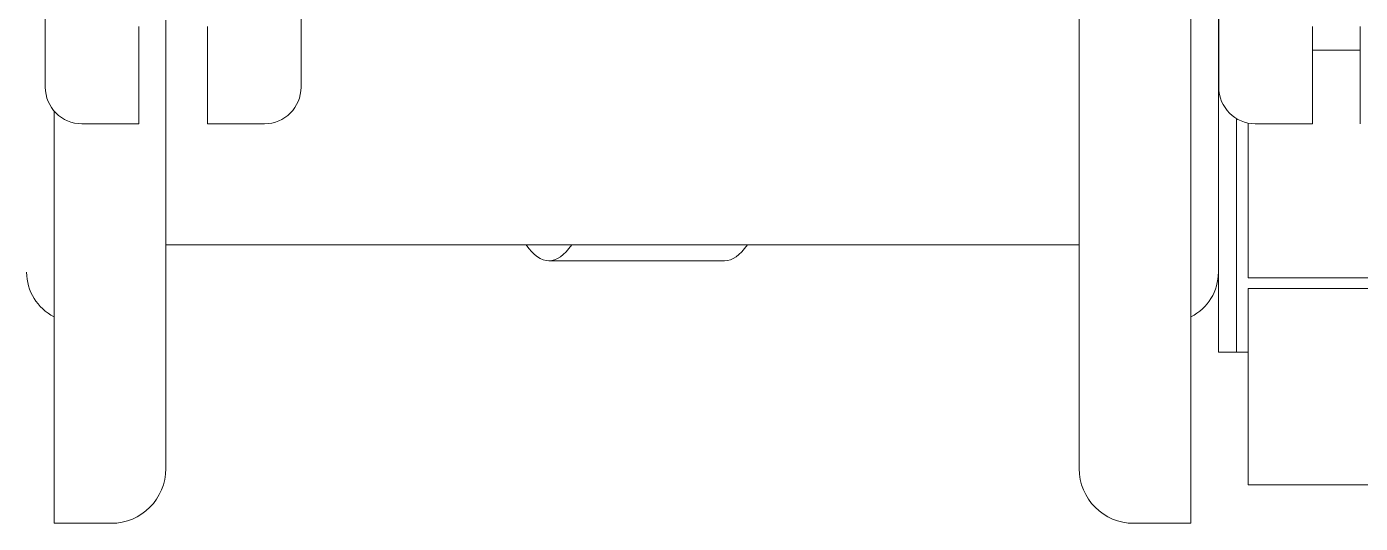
# Model space of a CAD drawing. Header units: millimetres. Extents: x -4172 to 126100, y -2 to 142133.
# Drawn here: x 20175 to 20759, y 14141 to 14358 of the extents above; entities that cross this region are included whole.
import ezdxf

# ---------------------------------------------------------------- set-up
doc = ezdxf.new("R2010")
doc.units = ezdxf.units.MM
doc.header["$LTSCALE"] = 100
doc.layers.add('P_Biomass (BM)', color=150, linetype='Continuous', lineweight=18, true_color=0x007fff)

msp = doc.modelspace()

# ---------------------------------------------------------------- linework, layer by layer
at = {"layer": 'P_Biomass (BM)'}
for p, q in [((20636.29, 14421.54), (20636.29, 14271.2)), ((20685.29, 14421.54), (20685.29, 14140.84)), ((20697.29, 14421.54), (20697.29, 14215.84)), ((20183.46, 14378.62), (20183.46, 14331.84)), ((20295.46, 14331.84), (20295.46, 14378.62)), ((20697.46, 14378.62), (20697.46, 14331.84)), ((20236.29, 14361.16), (20236.29, 14352.84)), ((20224.46, 14358.36), (20224.46, 14315.84)), ((20254.46, 14315.84), (20254.46, 14358.36)), ((20738.46, 14358.36), (20738.46, 14315.84)), ((20759.46, 14358.36), (20759.46, 14315.84)), ((20236.29, 14220.91), (20236.29, 14352.84)), ((20738.46, 14348.13), (20759.46, 14348.13)), ((20187.29, 14140.84), (20187.29, 14321.45)), ((20705.29, 14318.08), (20705.29, 14215.84)), ((20705.29, 14318.08), (20705.29, 14215.84)), ((20224.46, 14315.84), (20199.46, 14315.84)), ((20254.46, 14315.84), (20279.46, 14315.84)), ((20710.29, 14308.35), (20710.29, 14316.15)), ((20738.46, 14315.84), (20713.46, 14315.84)), ((20710.29, 14308.35), (20710.29, 14248.35)), ((20636.29, 14264.63), (20636.29, 14271.2)), ((20236.29, 14262.84), (20636.29, 14262.84)), ((20636.29, 14264.63), (20636.29, 14176.65)), ((20481.03, 14255.84), (20404.04, 14255.84)), ((20710.29, 14248.35), (20838.29, 14248.35)), ((20710.29, 14197.76), (20710.29, 14243.7)), ((20710.29, 14243.7), (20838.29, 14243.7)), ((20236.29, 14220.91), (20236.29, 14215.99)), ((20236.29, 14165.04), (20236.29, 14215.99)), ((20705.29, 14215.84), (20697.29, 14215.84)), ((20705.29, 14215.84), (20710.29, 14215.84)), ((20710.29, 14197.76), (20710.29, 14157.76)), ((20636.29, 14174.39), (20636.29, 14176.65)), ((20636.29, 14174.39), (20636.29, 14164.84)), ((20236.29, 14165.04), (20236.29, 14164.85)), ((20236.29, 14164.84), (20236.29, 14164.85)), ((20710.29, 14157.76), (20838.29, 14157.76)), ((20187.29, 14140.84), (20212.29, 14140.84)), ((20685.29, 14140.84), (20660.29, 14140.84))]:
    msp.add_line(p, q, dxfattribs=at)
for centre, radius, start, end in [((20199.46, 14331.84), 16, 180, 270), ((20279.46, 14331.84), 16, 270, 0), ((20713.46, 14331.84), 16, 180, 270), ((20197.29, 14250.84), 22, 180, 242.96431), ((20675.29, 14250.84), 22, 297.03569, 0), ((20212.29, 14164.84), 24, 270, 0), ((20660.29, 14164.84), 24, 180, 270)]:
    msp.add_arc(centre, radius, start, end, dxfattribs=at)
for centre, start_param, end_param in [((20404.04, 14535.84), 6.05911, 6.507261), ((20481.03, 14535.84), 0, 0.224075)]:
    msp.add_ellipse(centre, major_axis=(0, -280), ratio=0.160422, start_param=start_param, end_param=end_param, dxfattribs=at)
for points, knots in [([(20236.29, 14352.84), (20236.29, 14353.09), (20236.29, 14353.33), (20236.29, 14355.16), (20236.29, 14356.91), (20236.29, 14359.56), (20236.29, 14360.35), (20236.29, 14361.16)], [-2.1774743, -2.1774743, -2.1774743, -2.1774743, -2.1286878, -2.1286878, -1.8246957, -1.8246957, -1.698103, -1.698103, -1.698103, -1.698103]), ([(20636.29, 14271.2), (20636.29, 14270.93), (20636.29, 14270.66), (20636.3, 14268.76), (20636.3, 14267.3), (20636.3, 14265.54), (20636.29, 14265.07), (20636.29, 14264.63)], [-2.1774743, -2.1774743, -2.1774743, -2.1774743, -2.1286878, -2.1286878, -1.8246957, -1.8246957, -1.698103, -1.698103, -1.698103, -1.698103]), ([(20236.29, 14215.99), (20236.29, 14216.1), (20236.29, 14216.21), (20236.29, 14217.05), (20236.29, 14218.04), (20236.29, 14219.78), (20236.29, 14220.33), (20236.29, 14220.91)], [-2.1774743, -2.1774743, -2.1774743, -2.1774743, -2.1286878, -2.1286878, -1.8246957, -1.8246957, -1.698103, -1.698103, -1.698103, -1.698103]), ([(20636.29, 14176.65), (20636.29, 14176.35), (20636.3, 14176.07), (20636.3, 14175.2), (20636.3, 14174.77), (20636.3, 14174.46), (20636.29, 14174.4), (20636.29, 14174.39)], [-2.1773625, -2.1773625, -2.1773625, -2.1773625, -2.0762328, -2.0762328, -1.8118997, -1.8118997, -1.6981222, -1.6981222, -1.6981222, -1.6981222]), ([(20236.29, 14164.85), (20236.29, 14164.71), (20236.29, 14164.61), (20236.29, 14164.35), (20236.29, 14164.37), (20236.29, 14164.72), (20236.29, 14164.86), (20236.29, 14165.04)], [-2.1773625, -2.1773625, -2.1773625, -2.1773625, -2.0762328, -2.0762328, -1.8118997, -1.8118997, -1.6981222, -1.6981222, -1.6981222, -1.6981222])]:
    msp.add_open_spline(points, degree=3, knots=knots, dxfattribs=at)

doc.saveas('drawing.dxf')
